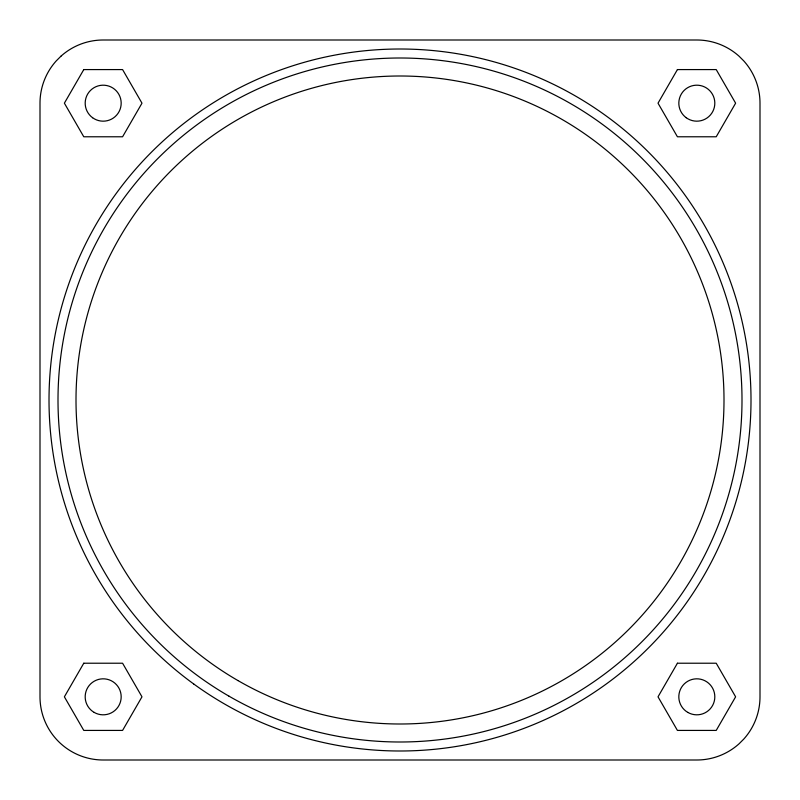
<?xml version="1.0" encoding="UTF-8"?>
<svg xmlns="http://www.w3.org/2000/svg" width="800" height="800" viewBox="0 0 800 800"><rect width="100%" height="100%" fill="white"/><g stroke="black" fill="none" stroke-linecap="round" stroke-linejoin="round"><path stroke-width="1.2" d="M83.78 69.58L64.38 103.18L83.78 136.78L122.58 136.78L141.98 103.18L122.58 69.58L83.78 69.58M83.78 663.22L64.38 696.82L83.78 730.42L122.58 730.42L141.98 696.82L122.58 663.22L83.78 663.22M677.42 69.58L658.02 103.18L677.42 136.78L716.22 136.78L735.62 103.18L716.22 69.58L677.42 69.58M677.42 663.22L658.02 696.82L677.42 730.42L716.22 730.42L735.62 696.82L716.22 663.22L677.42 663.22M60.91 56.23L56.23 60.91A63.18 63.18 0 0 0 40 103.18L40 696.82A63.18 63.18 0 0 0 103.18 760L696.82 760A63.18 63.18 0 0 0 739.09 743.77L743.77 739.09A63.18 63.18 0 0 0 760 696.82L760 103.18A63.18 63.18 0 0 0 743.77 60.91L739.09 56.23A63.18 63.18 0 0 0 696.82 40L103.18 40A63.18 63.18 0 0 0 60.91 56.23M238 680.59A324 324 0 0 0 724 400A324 324 0 0 0 238 119.41A324 324 0 0 0 238 680.59M229 696.18A342 342 0 0 0 742 400A342 342 0 0 0 229 103.82A342 342 0 0 0 229 696.18M193.69 683.96A351 351 0 0 0 749.08 436.69A351 351 0 0 0 257.24 79.35A351 351 0 0 0 193.69 683.96M686.24 117.74A18 18 0 0 0 714.72 105.06A18 18 0 0 0 689.5 86.74A18 18 0 0 0 686.24 117.74M687.82 712.41A18 18 0 0 0 714.82 696.82A18 18 0 0 0 687.82 681.23A18 18 0 0 0 687.82 712.41M94.18 712.41A18 18 0 0 0 121.18 696.82A18 18 0 0 0 94.18 681.23A18 18 0 0 0 94.18 712.41M92.6 117.74A18 18 0 0 0 121.08 105.06A18 18 0 0 0 95.86 86.74A18 18 0 0 0 92.6 117.74"/></g></svg>
